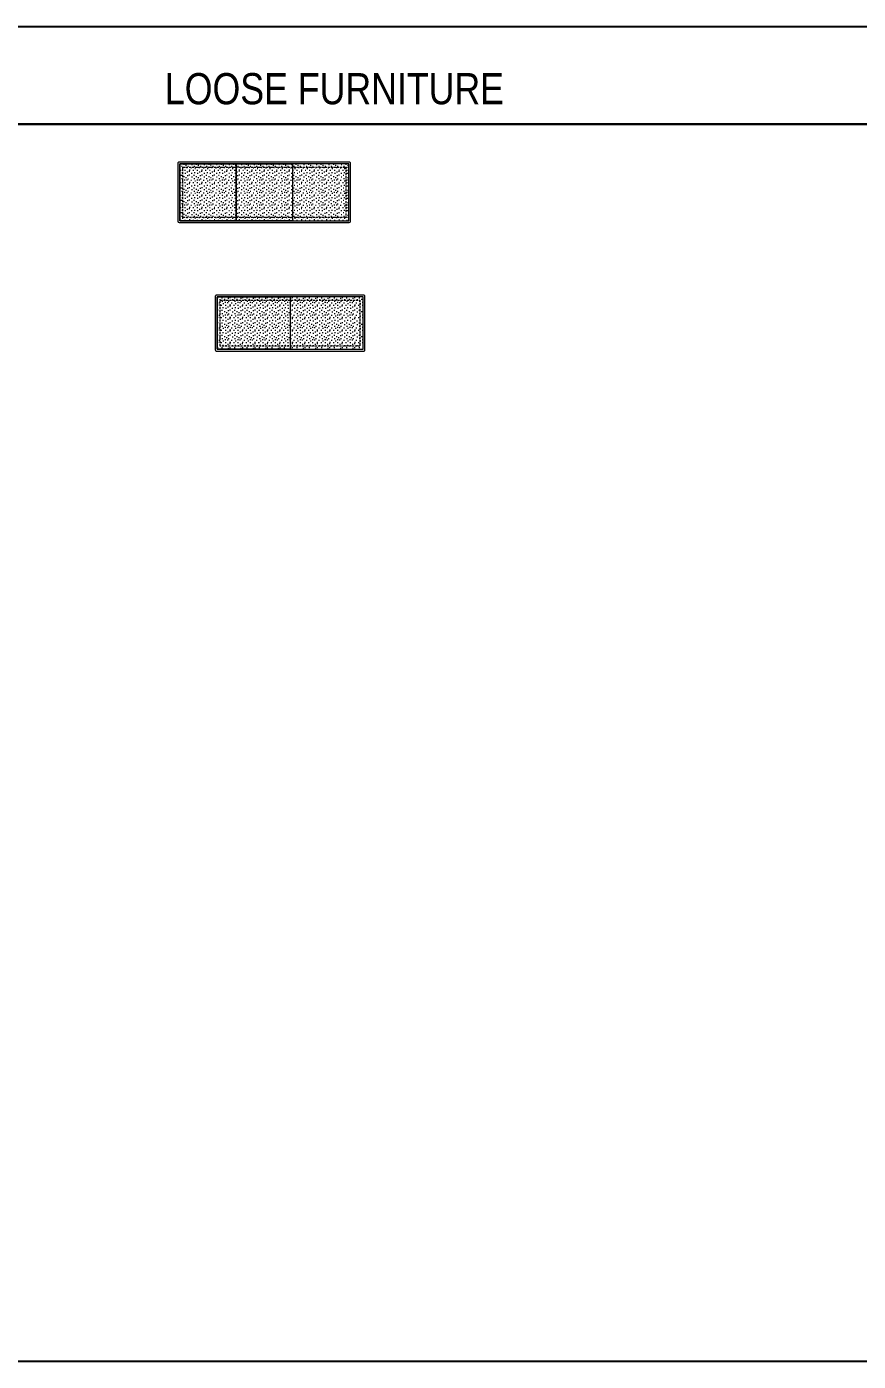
# Model space of a CAD drawing. Header units: millimetres. Extents: x 13313 to 49928, y -904178 to -893476.
# Drawn here: x 20937 to 27607, y -904178 to -893476 of the extents above; entities that cross this region are included whole.
import ezdxf

# ---------------------------------------------------------------- set-up
doc = ezdxf.new("R2010")
doc.units = ezdxf.units.MM
doc.header["$LTSCALE"] = 12
doc.header["$MEASUREMENT"] = 0
doc.linetypes.add('HIDDEN2', pattern=[0.1875, 0.125, -0.0625])
doc.layers.get('0').update_dxf_attribs({"lineweight": 25})
for name, color, linetype, lineweight in [('LK-FF&E FLOOR', 1, 'Continuous', 9), ('LN-ELEVATION-2', 103, 'Continuous', 20), ('LN-ELEVATION-5', 167, 'Continuous', 5), ('LN-HATCH', 251, 'Continuous', 0)]:
    doc.layers.add(name, color=color, linetype=linetype, lineweight=lineweight)
doc.styles.add('LK TXT HEADER', font='Arial Narrow.ttf', dxfattribs={"height": 250})

# ---------------------------------------------------------------- blocks, each defined once
blk = doc.blocks.new('2 seater bench')
at = {"layer": 'LN-HATCH', "lineweight": 0}
h = blk.add_hatch(dxfattribs=at)
h.set_pattern_fill('STIP1', color=177, scale=100, angle=270, pattern_type=2)
h.set_pattern_definition([(270, (6617251.08, -170421.61), (100, -2e-13), [0, -100]), (270, (6617235.08, -170433.61), (100, -2e-13), [0, -100]), (270, (6617211.08, -170428.61), (100, -2e-13), [0, -100]), (270, (6617188.08, -170463.61), (100, -2e-13), [0, -100]), (270, (6617224.08, -170460.61), (100, -2e-13), [0, -100]), (270, (6617248.08, -170487.61), (100, -2e-13), [0, -100]), (270, (6617255.08, -170452.61), (100, -2e-13), [0, -100]), (270, (6617214.08, -170494.61), (100, -2e-13), [0, -100]), (270, (6617182.08, -170489.61), (100, -2e-13), [0, -100]), (270, (6617167.08, -170415.61), (100, -2e-13), [0, -100]), (270, (6617187.08, -170433.61), (100, -2e-13), [0, -100]), (270, (6617168.08, -170447.61), (100, -2e-13), [0, -100]), (270, (6617232.08, -170508.61), (100, -2e-13), [0, -100]), (270, (6617207.08, -170476.61), (100, -2e-13), [0, -100]), (270, (6617240.08, -170468.61), (100, -2e-13), [0, -100]), (270, (6617231.08, -170485.61), (100, -2e-13), [0, -100]), (270, (6617204.08, -170449.61), (100, -2e-13), [0, -100]), (270, (6617258.08, -170477.61), (100, -2e-13), [0, -100]), (270, (6617199.08, -170508.61), (100, -2e-13), [0, -100]), (270, (6617169.08, -170505.61), (100, -2e-13), [0, -100])])
h.paths.add_polyline_path([(585, 210), (0, 210), (0, -210), (585, -210)])
h.paths.add_polyline_path([(0, 245), (0, -210)])
h.paths.add_polyline_path([(-585, 210), (0, 210), (0, -210), (-585, -210)])
at = {"layer": 'LN-ELEVATION-2', "ltscale": 0.5}
for points in [[(-585, 210), (0, 210), (0, -210), (-585, -210)], [(585, 210), (0, 210), (0, -210), (585, -210)]]:
    blk.add_lwpolyline(points, close=True, dxfattribs=at)
at = {"layer": 'LN-ELEVATION-5', "ltscale": 0.5}
blk.add_lwpolyline([(590, 225), (-590, 225, 0.414214), (-600, 215), (-600, -215, 0.414214), (-590, -225), (590, -225, 0.414214), (600, -215), (600, 215, 0.414214)], format="xyb", close=True, dxfattribs=at)
blk.add_lwpolyline([(585, 210), (-585, 210), (-585, -210), (585, -210)], close=True, dxfattribs=at)
at = {"layer": 'LN-ELEVATION-5', "linetype": 'HIDDEN2', "ltscale": 11}
blk.add_lwpolyline([(-560, 185), (560, 185), (560, -185), (-560, -185)], close=True, dxfattribs=at)
blk = doc.blocks.new('3 seater Bench 1385')
at = {"layer": 'LN-HATCH', "lineweight": 0}
h = blk.add_hatch(dxfattribs=at)
h.set_pattern_fill('STIP1', color=177, scale=100, angle=270, pattern_type=2)
h.set_pattern_definition([(270, (6617025.25, -170439.11), (100, -2e-13), [0, -100]), (270, (6617009.25, -170451.11), (100, -2e-13), [0, -100]), (270, (6616985.25, -170446.11), (100, -2e-13), [0, -100]), (270, (6616962.25, -170481.11), (100, -2e-13), [0, -100]), (270, (6616998.25, -170478.11), (100, -2e-13), [0, -100]), (270, (6617022.25, -170505.11), (100, -2e-13), [0, -100]), (270, (6617029.25, -170470.11), (100, -2e-13), [0, -100]), (270, (6616988.25, -170512.11), (100, -2e-13), [0, -100]), (270, (6616956.25, -170507.11), (100, -2e-13), [0, -100]), (270, (6616941.25, -170433.11), (100, -2e-13), [0, -100]), (270, (6616961.25, -170451.11), (100, -2e-13), [0, -100]), (270, (6616942.25, -170465.11), (100, -2e-13), [0, -100]), (270, (6617006.25, -170526.11), (100, -2e-13), [0, -100]), (270, (6616981.25, -170494.11), (100, -2e-13), [0, -100]), (270, (6617014.25, -170486.11), (100, -2e-13), [0, -100]), (270, (6617005.25, -170503.11), (100, -2e-13), [0, -100]), (270, (6616978.25, -170467.11), (100, -2e-13), [0, -100]), (270, (6617032.25, -170495.11), (100, -2e-13), [0, -100]), (270, (6616973.25, -170526.11), (100, -2e-13), [0, -100]), (270, (6616943.25, -170523.11), (100, -2e-13), [0, -100])])
h.paths.add_polyline_path([(677, 228), (226, 228), (226, -228), (677, -228)])
h.paths.add_polyline_path([(-226, 228), (226, 228), (226, -228), (-226, -228)])
h.paths.add_polyline_path([(-678, 228), (-226, 228), (-226, -228), (-678, -228)])
at = {"layer": 'LN-ELEVATION-2', "ltscale": 0.5}
for points in [[(-678, 228), (-226, 228), (-226, -228), (-678, -228)], [(-226, 228), (226, 228), (226, -228), (-226, -228)], [(677, 228), (226, 228), (226, -228), (677, -228)]]:
    blk.add_lwpolyline(points, close=True, dxfattribs=at)
at = {"layer": 'LN-ELEVATION-5', "ltscale": 0.5}
blk.add_lwpolyline([(682, 242), (-683, 242, 0.414214), (-693, 232), (-693, -232, 0.414214), (-683, -242), (682, -242, 0.414214), (692, -232), (692, 232, 0.414214)], format="xyb", close=True, dxfattribs=at)
blk.add_lwpolyline([(677, 228), (-678, 228), (-678, -228), (677, -228)], close=True, dxfattribs=at)
at = {"layer": 'LN-ELEVATION-5', "linetype": 'HIDDEN2', "ltscale": 11}
blk.add_lwpolyline([(-653, 202), (653, 202), (653, -202), (-653, -202)], close=True, dxfattribs=at)

msp = doc.modelspace()

# ---------------------------------------------------------------- linework, layer by layer
for points in [[(13313, -894256.8), (42748.9, -894256.8), (42748.9, -893475.7), (13313, -893475.7)], [(20492.3, -894256.8), (49928.2, -894256.8), (49928.2, -893475.7), (20492.3, -893475.7)], [(27973.5, -894256.8), (20794.2, -894256.8), (20794.2, -904178.5), (27973.5, -904178.5)]]:
    msp.add_lwpolyline(points, close=True)

# ---------------------------------------------------------------- block references
at = {"layer": 'LK-FF&E FLOOR'}
for name, p in [('3 seater Bench 1385', (22842.7, -894803.4)), ('2 seater bench', (23049.9, -895852.9))]:
    msp.add_blockref(name, p, dxfattribs=at)

# ---------------------------------------------------------------- texts
at = {"style": 'LK TXT HEADER'}
msp.add_text('LOOSE FURNITURE', height=250, dxfattribs=at).set_placement((22045.4, -894097.9))

doc.saveas('drawing.dxf')
